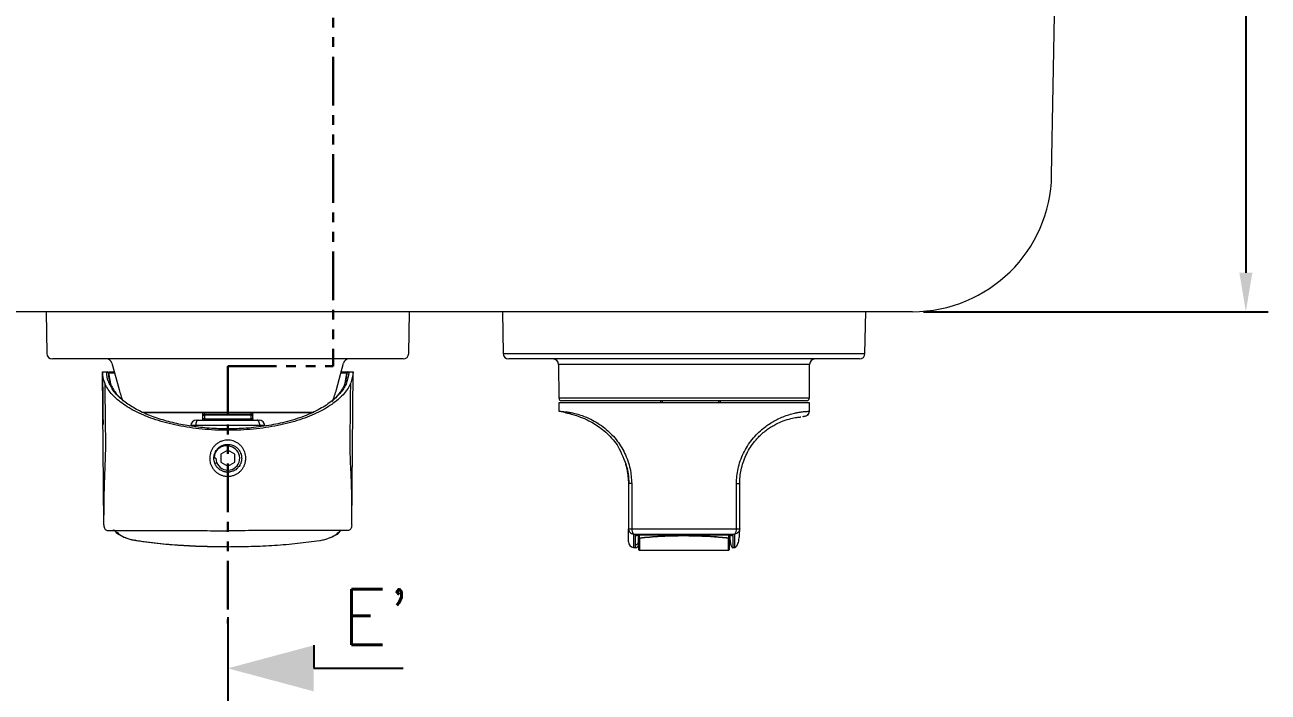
# Model space of a CAD drawing. Extents: x 14808 to 20058, y -13198 to -11680.
# Drawn here: x 15951.9 to 16063.6, y -11948.6 to -11888.6 of the extents above; entities that cross this region are included whole.
import ezdxf

# ---------------------------------------------------------------- set-up
doc = ezdxf.new("R2010")
doc.units = 0
doc.header["$LTSCALE"] = 7
doc.header["$MEASUREMENT"] = 0
doc.linetypes.add('PHANTOM', pattern=[2.5, 1.25, -0.25, 0.25, -0.25, 0.25, -0.25])
doc.layers.get('0').update_dxf_attribs({"color": 2, "linetype": 'CONTINUOUS'})
for name, color, linetype in [('D', 2, 'CONTINUOUS'), ('DWG', 7, 'CONTINUOUS'), ('TXT', 4, 'CONTINUOUS')]:
    doc.layers.add(name, color=color, linetype=linetype)
doc.styles.add('GHS', font='romans', dxfattribs={"bigfont": 'ghs'})

msp = doc.modelspace()

# ---------------------------------------------------------------- linework, layer by layer
at = {"color": 1, "linetype": 'PHANTOM', "lineweight": 30, "ltscale": 0.5}
for p, q in [((15979.65, -11830.22), (15979.65, -11919.28)), ((15970.17, -11919.28), (15979.65, -11919.28)), ((15970.17, -11919.28), (15970.17, -11942.4))]:
    msp.add_line(p, q, dxfattribs=at)
at = {"color": 7, "linetype": 'Continuous', "lineweight": 15}
for p, q in [((16044.19, -11902.09), (16044.75, -11869.99)), ((16031.34, -11914.38), (15949.76, -11914.38)), ((15953.84, -11914.38), (15953.91, -11918.13)), ((15986.42, -11918.13), (15986.49, -11914.38)), ((15994.84, -11914.38), (15994.91, -11918.13)), ((16027.42, -11918.13), (16027.49, -11914.38)), ((16031.69, -11914.38), (16031.34, -11914.38)), ((15985.92, -11918.63), (15954.41, -11918.63)), ((15994.91, -11918.13), (16027.42, -11918.13)), ((16026.92, -11918.63), (15995.41, -11918.63)), ((15958.92, -11919.8), (15959.29, -11919.8)), ((15959.04, -11933.54), (15958.92, -11919.8)), ((15959.29, -11919.8), (15959.29, -11919.8)), ((15959.49, -11919.92), (15959.44, -11919.92)), ((15959.7, -11921.01), (15959.49, -11919.92)), ((15959.76, -11919), (15960.4, -11921.38)), ((15979.93, -11921.38), (15980.57, -11919)), ((15980.84, -11919.92), (15980.64, -11920.98)), ((15980.89, -11919.92), (15980.84, -11919.92)), ((15981.04, -11919.8), (15981.04, -11919.8)), ((15981.04, -11919.8), (15981.42, -11919.8)), ((15981.3, -11933.54), (15981.42, -11919.8)), ((15999.89, -11919.12), (15999.91, -11922.13)), ((16022.44, -11919.12), (15999.89, -11919.12)), ((16022.42, -11922.13), (16022.44, -11919.12)), ((15959.66, -11921.06), (15959.61, -11920.82)), ((15980.67, -11921.07), (15980.71, -11920.83)), ((15999.91, -11922.13), (16022.42, -11922.13)), ((15962.41, -11923.4), (15970.17, -11923.4)), ((15970.17, -11923.4), (15977.89, -11923.4)), ((15999.92, -11922.58), (15999.92, -11923.33)), ((16022.42, -11922.58), (15999.92, -11922.58)), ((16022.17, -11922.38), (16000.16, -11922.38)), ((16009.07, -11922.58), (16009.07, -11922.38)), ((16009.22, -11922.58), (16009.22, -11922.38)), ((16014.27, -11922.38), (16014.27, -11922.58)), ((16014.42, -11922.38), (16014.42, -11922.58)), ((16022.42, -11923.33), (16022.42, -11922.58)), ((15977.73, -11923.48), (15962.58, -11923.48)), ((15967.34, -11924.13), (15967.52, -11924.13)), ((15967.52, -11924.13), (15972.82, -11924.13)), ((15967.92, -11923.69), (15967.92, -11923.48)), ((15967.92, -11923.98), (15967.92, -11923.69)), ((15967.92, -11924.13), (15967.92, -11923.98)), ((15968.07, -11923.48), (15968.07, -11923.6)), ((15968.07, -11923.6), (15968.07, -11923.63)), ((15968.07, -11923.6), (15972.27, -11923.6)), ((15968.07, -11923.63), (15968.07, -11923.67)), ((15972.27, -11923.67), (15968.07, -11923.67)), ((15968.07, -11923.67), (15968.07, -11924.03)), ((15972.27, -11924.03), (15968.07, -11924.03)), ((15972.27, -11923.63), (15972.27, -11923.6)), ((15972.27, -11923.67), (15972.27, -11923.63)), ((15972.27, -11924.03), (15972.27, -11923.67)), ((15972.42, -11923.69), (15972.42, -11923.48)), ((15972.42, -11923.98), (15972.42, -11923.69)), ((15972.42, -11924.13), (15972.42, -11923.98)), ((15972.82, -11924.13), (15972.99, -11924.13)), ((15967.29, -11924.6), (15966.84, -11924.6)), ((15973.04, -11924.6), (15967.29, -11924.6)), ((15967.29, -11924.72), (15967.29, -11924.6)), ((15973.49, -11924.6), (15973.04, -11924.6)), ((15973.04, -11924.71), (15973.04, -11924.6)), ((15969.09, -11927.55), (15968.94, -11927.55)), ((15970.17, -11926.83), (15969.54, -11927.19)), ((15969.54, -11927.19), (15969.54, -11927.91)), ((15970.79, -11927.19), (15970.17, -11926.83)), ((15970.79, -11927.91), (15970.79, -11927.19)), ((15969.54, -11927.91), (15970.17, -11928.27)), ((15970.17, -11928.27), (15970.79, -11927.91)), ((16006.17, -11929.82), (16006.17, -11933.89)), ((16006.46, -11929.82), (16006.46, -11933.89)), ((16015.87, -11933.89), (16015.87, -11929.82)), ((16016.17, -11933.89), (16016.17, -11929.82)), ((16006.46, -11933.89), (16015.87, -11933.89)), ((16006.61, -11934.37), (16015.72, -11934.37)), ((16006.79, -11935.31), (16006.79, -11934.51)), ((16007.07, -11935.07), (16007.07, -11934.44)), ((16007.1, -11934.43), (16007.13, -11934.44)), ((16007.1, -11934.43), (16015.23, -11934.43)), ((16007.11, -11934.7), (16007.11, -11934.43)), ((16007.12, -11934.44), (16015.2, -11934.44)), ((16007.14, -11934.44), (16007.14, -11934.7)), ((16015.19, -11934.7), (16015.19, -11934.44)), ((16015.2, -11934.44), (16015.21, -11934.43)), ((16015.21, -11934.42), (16015.21, -11934.7)), ((16015.22, -11934.62), (16015.22, -11934.47)), ((15960.89, -11934.65), (15961.02, -11934.7)), ((16006.17, -11935.07), (16006.17, -11935.07)), ((16006.61, -11935.56), (16006.61, -11935.57)), ((16006.79, -11935.59), (16006.79, -11935.31)), ((16007.07, -11935.34), (16007.07, -11935.07)), ((16007.14, -11934.7), (16007.11, -11934.7)), ((16007.11, -11935.77), (16007.11, -11934.7)), ((16007.16, -11934.75), (16007.16, -11935.82)), ((16015.16, -11935.82), (16015.16, -11934.75)), ((16015.21, -11934.7), (16015.19, -11934.7)), ((16015.21, -11934.7), (16015.21, -11935.77)), ((16015.22, -11934.62), (16015.27, -11934.62)), ((16007.16, -11935.82), (16015.16, -11935.82))]:
    msp.add_line(p, q, dxfattribs=at)
at = {"color": 8, "linetype": 'Continuous', "lineweight": 15}
msp.add_line((15972.27, -11923.6), (15972.27, -11923.48), dxfattribs=at)
at = {"color": 7, "linetype": 'Continuous', "lineweight": 15, "flags": 128}
for points in [[(15967.52, -11924.13), (15967.47, -11924.14), (15967.43, -11924.16), (15967.39, -11924.21), (15967.36, -11924.26), (15967.33, -11924.33), (15967.31, -11924.42), (15967.3, -11924.51), (15967.29, -11924.6)], [(15973.04, -11924.6), (15973.04, -11924.51), (15973.02, -11924.42), (15973, -11924.33), (15972.97, -11924.26), (15972.94, -11924.21), (15972.9, -11924.16), (15972.86, -11924.14), (15972.82, -11924.13)], [(16006.17, -11933.89), (16006.17, -11933.89), (16006.17, -11933.89), (16006.18, -11933.89), (16006.19, -11933.89), (16006.2, -11933.89), (16006.21, -11933.89), (16006.23, -11933.89), (16006.24, -11933.89)], [(16007.1, -11934.43), (16007.12, -11934.44), (16007.12, -11934.44)]]:
    msp.add_lwpolyline(points, dxfattribs=at)
at = {"color": 7, "linetype": 'Continuous', "lineweight": 15}
for centre, radius, start, end in [((15954.41, -11918.13), 0.5, 181, 270), ((15959.28, -11919.13), 0.5, 15, 90), ((15981.05, -11919.13), 0.5, 90, 165), ((15985.92, -11918.13), 0.5, 270, 359), ((15995.41, -11918.13), 0.5, 181, 270), ((15999.39, -11919.13), 0.5, 0.5, 90), ((16022.94, -11919.13), 0.5, 90, 179.5), ((16026.92, -11918.13), 0.5, 270, 359), ((15959.34, -11919.95), 0.15, 11.0571, 89.9984), ((15977.98, -11919.85), 2.91, 311.5675, 358.4635), ((15980.99, -11919.95), 0.15, 90.0016, 168.9429), ((15970.06, -11918.79), 10, 195, 201.3234), ((15970.27, -11918.79), 10, 338.4646, 345), ((16000.16, -11922.13), 0.25, 180.5, 270), ((16022.17, -11922.13), 0.25, 270, 359.5), ((15967.34, -11924.63), 0.5, 90, 177), ((15972.99, -11924.63), 0.5, 3, 90), ((15970.17, -11927.55), 1.07, 180, 61.3481), ((15970.17, -11927.55), 1.2, 199.3058, 203.4345), ((16007.08, -11933.95), 0.623, 173.7499, 221.7442), ((16015.26, -11933.95), 0.623, 318.256, 6.2501), ((16006.67, -11935.07), 0.5, 180, 263.6987), ((16006.67, -11935.07), 0.5, 180.0032, 263.7031), ((16011.17, -11894.32), 41.5, 263.6987, 263.9466), ((16006.82, -11935.07), 0.249, 263.7853, 359.7809), ((16006.82, -11935.34), 0.25, 263.9466, 0), ((16007.16, -11934.7), 0.0494, 180.7608, 270.7411), ((16007.21, -11934.7), 0.0633, 178.5836, 228.1131), ((16015.12, -11934.7), 0.0633, 311.8869, 1.4164), ((16015.17, -11934.7), 0.0494, 269.2589, 359.2392), ((16011.17, -11894.32), 41.5, 276.057, 276.3024), ((16007.16, -11935.77), 0.05, 180, 270), ((16015.16, -11935.77), 0.05, 270, 0)]:
    msp.add_arc(centre, radius, start, end, dxfattribs=at)
msp.add_ellipse((16031.69, -11901.88), major_axis=(9.6, 8.01), ratio=0.999886, start_param=4.017277, end_param=5.570621, dxfattribs=at)
for points, knots in [([(15958.92, -11919.8), (15958.92, -11920.6), (15958.94, -11922.23), (15958.95, -11923.74), (15958.96, -11924.51)], [0, 0, 0, 0, 0.486786, 1, 1, 1, 1]), ([(15981.42, -11919.8), (15981.38, -11920.13), (15981.3, -11920.78), (15980.69, -11921.74), (15979.71, -11922.63), (15978.37, -11923.44), (15976.68, -11924.12), (15974.7, -11924.64), (15972.49, -11924.97), (15970.17, -11925.08), (15967.84, -11924.97), (15965.64, -11924.64), (15963.65, -11924.12), (15961.96, -11923.44), (15960.62, -11922.63), (15959.64, -11921.74), (15959.03, -11920.78), (15958.95, -11920.13), (15958.92, -11919.8)], [0, 0, 0, 0, 0.062525, 0.125048, 0.187566, 0.250075, 0.312572, 0.375057, 0.437532, 0.5, 0.562468, 0.624943, 0.687428, 0.749925, 0.812434, 0.874952, 0.937475, 1, 1, 1, 1]), ([(15959.44, -11919.92), (15959.44, -11919.91), (15959.43, -11919.9), (15959.42, -11919.87), (15959.39, -11919.83), (15959.34, -11919.81), (15959.31, -11919.8), (15959.29, -11919.8)], [0, 0, 0, 0, 0.116728, 0.269822, 0.51486, 0.757385, 1, 1, 1, 1]), ([(15959.51, -11920.79), (15959.49, -11920.75), (15959.31, -11920.43), (15959.3, -11920.09), (15959.29, -11919.8)], [0, 0, 0, 0, 0.129472, 1, 1, 1, 1]), ([(15959.44, -11919.92), (15959.44, -11919.92), (15959.44, -11919.93), (15959.44, -11919.93), (15959.44, -11919.93)], [0, 0, 0, 0, 0.827643, 1, 1, 1, 1]), ([(15959.44, -11919.93), (15959.44, -11919.93), (15959.44, -11920.07), (15959.47, -11920.35), (15959.58, -11920.76), (15959.76, -11921.18), (15960.02, -11921.58), (15960.33, -11921.97), (15960.59, -11922.2), (15960.72, -11922.32)], [0, 0, 0, 0, 0.000005, 0.168068, 0.337059, 0.508948, 0.681849, 0.842101, 1, 1, 1, 1]), ([(15959.48, -11919.8), (15959.52, -11919.8), (15959.63, -11919.8), (15959.85, -11919.8), (15959.98, -11919.8)], [0, 0, 0, 0, 0.4041555, 1, 1, 1, 1]), ([(15960.01, -11919.92), (15959.92, -11919.92), (15959.7, -11919.92), (15959.54, -11919.92), (15959.49, -11919.92), (15959.49, -11919.92), (15959.49, -11919.92)], [0, 0, 0, 0, 0.302517, 0.700365, 0.936296, 1, 1, 1, 1]), ([(15980.84, -11919.92), (15980.82, -11919.92), (15980.79, -11919.92), (15980.58, -11919.92), (15980.39, -11919.92), (15980.32, -11919.92)], [0, 0, 0, 0, 0.397329, 0.794623, 1, 1, 1, 1]), ([(15980.35, -11919.8), (15980.45, -11919.8), (15980.68, -11919.8), (15980.87, -11919.8), (15980.91, -11919.8), (15980.91, -11919.8)], [0, 0, 0, 0, 0.355513, 0.887607, 1, 1, 1, 1]), ([(15980.89, -11919.92), (15980.89, -11919.91), (15980.9, -11919.9), (15980.91, -11919.87), (15980.94, -11919.83), (15980.99, -11919.81), (15981.02, -11919.8), (15981.04, -11919.8)], [0, 0, 0, 0, 0.116735, 0.2698192, 0.5148581, 0.7573841, 1, 1, 1, 1]), ([(15980.89, -11919.93), (15980.89, -11919.93), (15980.89, -11919.93), (15980.89, -11919.92), (15980.89, -11919.92)], [0, 0, 0, 0, 0.8280796, 1, 1, 1, 1]), ([(15981.04, -11919.8), (15981.04, -11919.85), (15981.04, -11920.02), (15980.98, -11920.19), (15980.95, -11920.32)], [0, 0, 0, 0, 0.261722, 1, 1, 1, 1]), ([(15959.12, -11920.79), (15959.12, -11921.47), (15959.14, -11922.7), (15959.15, -11924.34), (15959.17, -11925.58), (15959.18, -11926.65), (15959.14, -11927.75), (15959.09, -11929.1), (15959.03, -11930.77), (15959.03, -11932), (15959.03, -11932.68)], [0, 0, 0, 0, 0.16673, 0.300323, 0.400199, 0.472348, 0.559604, 0.673673, 0.818781, 1, 1, 1, 1]), ([(15980.95, -11920.32), (15980.92, -11920.48), (15980.84, -11920.92), (15980.38, -11921.62), (15979.58, -11922.41), (15978.48, -11923.14), (15977.05, -11923.8), (15975.41, -11924.31), (15973.63, -11924.67), (15971.89, -11924.87), (15970.16, -11924.93), (15968.51, -11924.87), (15966.9, -11924.7), (15965.37, -11924.41), (15963.94, -11924.02), (15962.65, -11923.52), (15961.51, -11922.93), (15960.57, -11922.25), (15959.86, -11921.53), (15959.62, -11921.02), (15959.51, -11920.79)], [0, 0, 0, 0, 0.033408, 0.096414, 0.157985, 0.22118, 0.285131, 0.351434, 0.408227, 0.466979, 0.517101, 0.56746, 0.61927, 0.669906, 0.721862, 0.775498, 0.830479, 0.888466, 0.947798, 1, 1, 1, 1]), ([(15981.31, -11931.82), (15981.31, -11931.24), (15981.3, -11930.18), (15981.24, -11928.72), (15981.18, -11927.53), (15981.15, -11926.5), (15981.17, -11925.46), (15981.18, -11924.21), (15981.2, -11922.62), (15981.21, -11921.44), (15981.21, -11920.79)], [0, 0, 0, 0, 0.172768, 0.311022, 0.419954, 0.504478, 0.583254, 0.691494, 0.830591, 1, 1, 1, 1]), ([(15999.92, -11923.33), (15999.92, -11923.33), (15999.93, -11923.33), (16000.01, -11923.33), (16000.08, -11923.33), (16000.12, -11923.34)], [0, 0, 0, 0, 0.382822, 0.722338, 1, 1, 1, 1]), ([(16000.1, -11923.32), (16000.23, -11923.36), (16000.49, -11923.45), (16001.23, -11923.63), (16002.18, -11923.95), (16003.28, -11924.51), (16004.4, -11925.41), (16005.3, -11926.47), (16005.62, -11927.31), (16005.74, -11927.62)], [0, 0, 0, 0, 0.154992, 0.309412, 0.462642, 0.614053, 0.763172, 0.910055, 1, 1, 1, 1]), ([(16000.12, -11923.34), (16000.12, -11923.34), (16000.15, -11923.34), (16000.26, -11923.35), (16000.48, -11923.37), (16000.82, -11923.41), (16001.24, -11923.49), (16001.72, -11923.62), (16002.25, -11923.8), (16002.81, -11924.05), (16003.41, -11924.38), (16004.19, -11924.94), (16005.07, -11925.8), (16005.74, -11926.85), (16006.12, -11927.77), (16006.39, -11928.68), (16006.43, -11929.37), (16006.46, -11929.82)], [0, 0, 0, 0, 0.002798, 0.040954, 0.107282, 0.173939, 0.241035, 0.314596, 0.378871, 0.437104, 0.508033, 0.575311, 0.688711, 0.797543, 0.851324, 0.904961, 1, 1, 1, 1]), ([(16015.87, -11929.82), (16015.88, -11929.6), (16015.9, -11929.16), (16016.05, -11928.22), (16016.45, -11927.06), (16017.12, -11926.02), (16017.76, -11925.31), (16018.25, -11924.88), (16018.71, -11924.54), (16019.13, -11924.26), (16019.6, -11924.02), (16020.09, -11923.8), (16020.61, -11923.62), (16021.06, -11923.5), (16021.42, -11923.43), (16021.69, -11923.39), (16021.92, -11923.36), (16022.14, -11923.34), (16022.36, -11923.33), (16022.4, -11923.33), (16022.42, -11923.33)], [0, 0, 0, 0, 0.041058, 0.082137, 0.175431, 0.270306, 0.319239, 0.369333, 0.408068, 0.448079, 0.489627, 0.540481, 0.59652, 0.65974, 0.703072, 0.750206, 0.789626, 0.833451, 0.905358, 1, 1, 1, 1]), ([(16021.83, -11923.8), (16021.88, -11923.79), (16022.02, -11923.77), (16022.17, -11923.73), (16022.3, -11923.64), (16022.4, -11923.5), (16022.41, -11923.38), (16022.42, -11923.33)], [0, 0, 0, 0, 0.200078, 0.562835, 0.784229, 0.913735, 1, 1, 1, 1]), ([(16022.28, -11923.67), (16022.32, -11923.62), (16022.4, -11923.51), (16022.41, -11923.38), (16022.42, -11923.32)], [0, 0, 0, 0, 0.5192218, 1, 1, 1, 1]), ([(15967.92, -11923.69), (15967.92, -11923.68), (15967.92, -11923.67), (15967.93, -11923.64), (15967.95, -11923.63), (15967.96, -11923.62)], [0, 0, 0, 0, 0.310512, 0.580947, 1, 1, 1, 1]), ([(15967.96, -11923.67), (15967.95, -11923.68), (15967.93, -11923.68), (15967.92, -11923.68), (15967.92, -11923.69), (15967.92, -11923.69)], [0, 0, 0, 0, 0.419053, 0.689488, 1, 1, 1, 1]), ([(15967.92, -11923.98), (15967.92, -11923.98), (15967.92, -11923.99), (15967.93, -11924), (15967.95, -11924.01), (15967.96, -11924.01)], [0, 0, 0, 0, 0.312371, 0.583362, 1, 1, 1, 1]), ([(15967.96, -11924.08), (15967.95, -11924.07), (15967.93, -11924.05), (15967.92, -11924.01), (15967.92, -11923.99), (15967.92, -11923.98)], [0, 0, 0, 0, 0.416638, 0.687629, 1, 1, 1, 1]), ([(15967.96, -11923.62), (15967.97, -11923.62), (15967.98, -11923.61), (15968.02, -11923.6), (15968.05, -11923.6), (15968.07, -11923.6)], [0, 0, 0, 0, 0.2613599, 0.5154269, 1, 1, 1, 1]), ([(15967.96, -11923.67), (15967.97, -11923.67), (15967.98, -11923.67), (15968.02, -11923.67), (15968.05, -11923.67), (15968.07, -11923.67)], [0, 0, 0, 0, 0.26136, 0.515427, 1, 1, 1, 1]), ([(15968.07, -11924.03), (15968.06, -11924.03), (15968.04, -11924.03), (15968.01, -11924.02), (15967.98, -11924.02), (15967.97, -11924.01), (15967.96, -11924.01)], [0, 0, 0, 0, 0.237549, 0.482826, 0.736712, 1, 1, 1, 1]), ([(15972.27, -11923.6), (15972.28, -11923.6), (15972.31, -11923.6), (15972.35, -11923.61), (15972.36, -11923.62), (15972.37, -11923.62)], [0, 0, 0, 0, 0.484573, 0.73864, 1, 1, 1, 1]), ([(15972.27, -11923.67), (15972.28, -11923.67), (15972.31, -11923.67), (15972.35, -11923.67), (15972.36, -11923.67), (15972.37, -11923.67)], [0, 0, 0, 0, 0.484573, 0.73864, 1, 1, 1, 1]), ([(15972.37, -11924.01), (15972.36, -11924.01), (15972.35, -11924.02), (15972.32, -11924.02), (15972.29, -11924.03), (15972.27, -11924.03), (15972.27, -11924.03)], [0, 0, 0, 0, 0.263288, 0.517174, 0.762451, 1, 1, 1, 1]), ([(15972.37, -11923.62), (15972.38, -11923.63), (15972.4, -11923.64), (15972.41, -11923.67), (15972.41, -11923.68), (15972.42, -11923.69)], [0, 0, 0, 0, 0.419053, 0.689488, 1, 1, 1, 1]), ([(15972.42, -11923.69), (15972.41, -11923.69), (15972.41, -11923.68), (15972.4, -11923.68), (15972.38, -11923.68), (15972.37, -11923.67)], [0, 0, 0, 0, 0.3105124, 0.580947, 1, 1, 1, 1]), ([(15972.37, -11924.01), (15972.38, -11924.01), (15972.4, -11924), (15972.41, -11923.99), (15972.41, -11923.98), (15972.42, -11923.98)], [0, 0, 0, 0, 0.416638, 0.687629, 1, 1, 1, 1]), ([(15972.42, -11923.98), (15972.41, -11923.99), (15972.41, -11924.01), (15972.4, -11924.05), (15972.38, -11924.07), (15972.37, -11924.08)], [0, 0, 0, 0, 0.312371, 0.583362, 1, 1, 1, 1]), ([(16016.17, -11929.82), (16016.17, -11929.62), (16016.18, -11929.21), (16016.29, -11928.57), (16016.46, -11927.93), (16016.8, -11927.07), (16017.24, -11926.35), (16017.71, -11925.8), (16017.99, -11925.5), (16018.31, -11925.22), (16018.66, -11924.94), (16019.04, -11924.7), (16019.52, -11924.42), (16020.13, -11924.16), (16020.78, -11923.97), (16021.28, -11923.88), (16021.6, -11923.85), (16021.65, -11923.84), (16021.66, -11923.84)], [0, 0, 0, 0, 0.048861, 0.097178, 0.153143, 0.207459, 0.323121, 0.360679, 0.397905, 0.434941, 0.481611, 0.528617, 0.576229, 0.668659, 0.778967, 0.888233, 0.989641, 1, 1, 1, 1]), ([(16022.28, -11923.67), (16022.21, -11923.71), (16022.12, -11923.78), (16021.87, -11923.81), (16021.79, -11923.82)], [0, 0, 0, 0, 0.692417, 1, 1, 1, 1]), ([(15970.17, -11929.18), (15970.08, -11929.17), (15969.89, -11929.16), (15969.63, -11929.09), (15969.38, -11928.98), (15969.15, -11928.83), (15968.95, -11928.64), (15968.79, -11928.42), (15968.66, -11928.18), (15968.57, -11927.92), (15968.54, -11927.65), (15968.54, -11927.37), (15968.6, -11927.1), (15968.69, -11926.85), (15968.83, -11926.61), (15969, -11926.4), (15969.21, -11926.23), (15969.45, -11926.08), (15969.71, -11925.98), (15969.97, -11925.93), (15970.25, -11925.92), (15970.52, -11925.96), (15970.78, -11926.04), (15971.02, -11926.16), (15971.24, -11926.32), (15971.43, -11926.52), (15971.59, -11926.75), (15971.7, -11927), (15971.77, -11927.26), (15971.8, -11927.54), (15971.78, -11927.81), (15971.71, -11928.08), (15971.6, -11928.33), (15971.45, -11928.55), (15971.27, -11928.76), (15971.05, -11928.92), (15970.81, -11929.05), (15970.51, -11929.15), (15970.29, -11929.17), (15970.17, -11929.18)], [0, 0, 0, 0, 0.026299, 0.053366, 0.079664, 0.106717, 0.133161, 0.160368, 0.186884, 0.21418, 0.240499, 0.267592, 0.29375, 0.32066, 0.346968, 0.374025, 0.400589, 0.427924, 0.454459, 0.48178, 0.508023, 0.535035, 0.561147, 0.588004, 0.614334, 0.641412, 0.667993, 0.695348, 0.721857, 0.74915, 0.775387, 0.802389, 0.828566, 0.855491, 0.881881, 0.909028, 0.935554, 0.962857, 1, 1, 1, 1]), ([(15971.04, -11926.65), (15971.01, -11926.63), (15970.96, -11926.58), (15970.88, -11926.52), (15970.79, -11926.46), (15970.69, -11926.42), (15970.56, -11926.36), (15970.42, -11926.32), (15970.29, -11926.31), (15970.15, -11926.3), (15970.01, -11926.31), (15969.87, -11926.34), (15969.73, -11926.37), (15969.61, -11926.43), (15969.49, -11926.5), (15969.37, -11926.58), (15969.27, -11926.68), (15969.18, -11926.78), (15969.1, -11926.9), (15969.03, -11927.02), (15968.98, -11927.15), (15968.94, -11927.29), (15968.92, -11927.43), (15968.91, -11927.57), (15968.92, -11927.7), (15968.95, -11927.84), (15968.99, -11927.97), (15969.04, -11928.1), (15969.11, -11928.22), (15969.19, -11928.33), (15969.28, -11928.44), (15969.39, -11928.53), (15969.5, -11928.61), (15969.63, -11928.68), (15969.76, -11928.74), (15969.9, -11928.77), (15970.03, -11928.8), (15970.17, -11928.8), (15970.31, -11928.79), (15970.45, -11928.77), (15970.58, -11928.73), (15970.71, -11928.68), (15970.83, -11928.62), (15970.94, -11928.54), (15971.04, -11928.44), (15971.14, -11928.34), (15971.22, -11928.23), (15971.29, -11928.11), (15971.33, -11928.01), (15971.36, -11927.91), (15971.39, -11927.8), (15971.41, -11927.7), (15971.42, -11927.56), (15971.41, -11927.42), (15971.39, -11927.28), (15971.35, -11927.15), (15971.3, -11927.02), (15971.24, -11926.9), (15971.17, -11926.81), (15971.11, -11926.73), (15971.05, -11926.67), (15971.04, -11926.65)], [0, 0, 0, 0, 0.013166, 0.026422, 0.039966, 0.053609, 0.066775, 0.093558, 0.10721, 0.120291, 0.146902, 0.160463, 0.173495, 0.199996, 0.213495, 0.226629, 0.253338, 0.266946, 0.280137, 0.306975, 0.320657, 0.333709, 0.360267, 0.373805, 0.386731, 0.413014, 0.4264, 0.439462, 0.466012, 0.47953, 0.492854, 0.519952, 0.533759, 0.547095, 0.574238, 0.588082, 0.601113, 0.627634, 0.641157, 0.653957, 0.679986, 0.693244, 0.706172, 0.732448, 0.745823, 0.759075, 0.786019, 0.799743, 0.813116, 0.826584, 0.840353, 0.854229, 0.867385, 0.894159, 0.907811, 0.920749, 0.947062, 0.960467, 0.970257, 0.990018, 1, 1, 1, 1]), ([(15969.3, -11926.72), (15969.28, -11926.74), (15969.17, -11926.84), (15969.02, -11927.08), (15968.95, -11927.35), (15968.94, -11927.51), (15968.94, -11927.55)], [0, 0, 0, 0, 0.107179, 0.488451, 0.868965, 1, 1, 1, 1]), ([(15970.68, -11926.61), (15970.57, -11926.55), (15970.34, -11926.43), (15969.96, -11926.41), (15969.59, -11926.5), (15969.4, -11926.65), (15969.3, -11926.72)], [0, 0, 0, 0, 0.254219, 0.508371, 0.762352, 1, 1, 1, 1]), ([(16005.74, -11927.62), (16005.82, -11927.81), (16006.14, -11928.48), (16006.17, -11929.26), (16006.2, -11929.82)], [0, 0, 0, 0, 0.276913, 1, 1, 1, 1]), ([(16005.75, -11927.65), (16005.79, -11927.74), (16005.91, -11928.04), (16006.1, -11928.76), (16006.14, -11929.41), (16006.17, -11929.82)], [0, 0, 0, 0, 0.132107, 0.447801, 1, 1, 1, 1]), ([(16006.46, -11929.82), (16006.42, -11929.82), (16006.33, -11929.82), (16006.24, -11929.82), (16006.18, -11929.82), (16006.17, -11929.82), (16006.17, -11929.82)], [0, 0, 0, 0, 0.244871, 0.500009, 0.755142, 1, 1, 1, 1]), ([(16015.87, -11929.82), (16015.92, -11929.82), (16016, -11929.82), (16016.1, -11929.82), (16016.15, -11929.82), (16016.16, -11929.82), (16016.17, -11929.82)], [0, 0, 0, 0, 0.255861, 0.514746, 0.765804, 1, 1, 1, 1]), ([(15959.04, -11933.54), (15959.04, -11933.61), (15959.04, -11933.74), (15959.1, -11933.89), (15959.21, -11934), (15959.29, -11934.03), (15959.33, -11934.04)], [0, 0, 0, 0, 0.318621, 0.59279, 0.790291, 1, 1, 1, 1]), ([(15959.33, -11934.04), (15959.38, -11934.04), (15959.48, -11934.04), (15960.29, -11934.04), (15961.53, -11934.05), (15963.23, -11934.05), (15965.3, -11934.05), (15967.67, -11934.06), (15969.33, -11934.06), (15970.17, -11934.06)], [0, 0, 0, 0, 0.140013, 0.280029, 0.420043, 0.560055, 0.706709, 0.853366, 1, 1, 1, 1]), ([(15960.12, -11934.12), (15960.08, -11934.09), (15959.98, -11934), (15959.9, -11934.03), (15959.85, -11934.04)], [0, 0, 0, 0, 0.3769274, 1, 1, 1, 1]), ([(15960.03, -11934.06), (15960.09, -11934.16), (15960.17, -11934.28), (15960.52, -11934.46), (15960.59, -11934.49)], [0, 0, 0, 0, 0.81795, 1, 1, 1, 1]), ([(15960.22, -11934.2), (15960.26, -11934.24), (15960.32, -11934.33), (15960.6, -11934.52), (15960.98, -11934.7), (15961.43, -11934.85), (15961.74, -11934.91), (15961.9, -11934.94)], [0, 0, 0, 0, 0.250326, 0.500562, 0.75047, 0.875465, 1, 1, 1, 1]), ([(15960.71, -11934.56), (15960.76, -11934.59), (15960.8, -11934.62), (15960.89, -11934.65), (15960.89, -11934.65)], [0, 0, 0, 0, 0.974194, 1, 1, 1, 1]), ([(15981, -11934.04), (15980.95, -11934.04), (15980.85, -11934.04), (15980.04, -11934.04), (15978.8, -11934.05), (15977.1, -11934.05), (15975.03, -11934.05), (15972.66, -11934.06), (15971, -11934.06), (15970.17, -11934.06)], [0, 0, 0, 0, 0.140013, 0.280029, 0.420043, 0.560055, 0.706709, 0.853366, 1, 1, 1, 1]), ([(15978.43, -11934.94), (15978.59, -11934.91), (15978.91, -11934.85), (15979.35, -11934.7), (15979.73, -11934.52), (15980.01, -11934.33), (15980.08, -11934.24), (15980.11, -11934.2)], [0, 0, 0, 0, 0.124535, 0.24953, 0.499438, 0.749674, 1, 1, 1, 1]), ([(15979.34, -11934.68), (15979.38, -11934.67), (15979.51, -11934.63), (15979.57, -11934.59), (15979.62, -11934.56)], [0, 0, 0, 0, 0.25915, 1, 1, 1, 1]), ([(15979.62, -11934.56), (15979.73, -11934.5), (15980.14, -11934.3), (15980.23, -11934.16), (15980.3, -11934.06)], [0, 0, 0, 0, 0.273051, 1, 1, 1, 1]), ([(15980.21, -11934.12), (15980.25, -11934.09), (15980.36, -11934), (15980.43, -11934.03), (15980.48, -11934.04)], [0, 0, 0, 0, 0.377135, 1, 1, 1, 1]), ([(15981.3, -11933.54), (15981.29, -11933.61), (15981.29, -11933.74), (15981.23, -11933.89), (15981.13, -11934), (15981.04, -11934.03), (15981, -11934.04)], [0, 0, 0, 0, 0.318621, 0.59279, 0.790291, 1, 1, 1, 1]), ([(16006.17, -11933.89), (16006.17, -11933.94), (16006.18, -11934.06), (16006.28, -11934.21), (16006.43, -11934.33), (16006.55, -11934.36), (16006.61, -11934.37)], [0, 0, 0, 0, 0.241473, 0.499996, 0.745672, 1, 1, 1, 1]), ([(16006.17, -11935.07), (16006.17, -11935.05), (16006.17, -11935), (16006.17, -11934.78), (16006.17, -11934.44), (16006.17, -11934.07), (16006.17, -11933.89)], [0, 0, 0, 0, 0.229295, 0.458557, 0.729296, 1, 1, 1, 1]), ([(16006.24, -11933.89), (16006.27, -11933.89), (16006.33, -11933.89), (16006.41, -11933.89), (16006.46, -11933.89)], [0, 0, 0, 0, 0.4999998, 1, 1, 1, 1]), ([(16006.61, -11934.37), (16006.61, -11934.69), (16006.61, -11935.35), (16006.61, -11935.49), (16006.61, -11935.56)], [0, 0, 0, 0, 0.494031, 1, 1, 1, 1]), ([(16006.79, -11934.51), (16006.79, -11934.49), (16006.8, -11934.47), (16006.87, -11934.45), (16006.97, -11934.43), (16007.06, -11934.43), (16007.1, -11934.43)], [0, 0, 0, 0, 0.257037, 0.508526, 0.755543, 1, 1, 1, 1]), ([(16006.79, -11934.51), (16006.81, -11934.51), (16006.84, -11934.51), (16006.89, -11934.5), (16006.94, -11934.48), (16006.98, -11934.45), (16006.99, -11934.44), (16006.99, -11934.43)], [0, 0, 0, 0, 0.218814, 0.450885, 0.691907, 0.93641, 1, 1, 1, 1]), ([(16007.14, -11934.7), (16007.77, -11934.64), (16008.88, -11934.54), (16010.59, -11934.48), (16012.16, -11934.49), (16013.73, -11934.56), (16014.69, -11934.65), (16015.19, -11934.7)], [0, 0, 0, 0, 0.242727, 0.429461, 0.621666, 0.808156, 1, 1, 1, 1]), ([(16015.16, -11934.75), (16014.69, -11934.7), (16013.73, -11934.61), (16012.19, -11934.54), (16010.61, -11934.53), (16008.9, -11934.58), (16007.79, -11934.69), (16007.16, -11934.75)], [0, 0, 0, 0, 0.186513, 0.378345, 0.565051, 0.757256, 1, 1, 1, 1]), ([(16015.23, -11934.43), (16015.27, -11934.43), (16015.36, -11934.43), (16015.46, -11934.45), (16015.53, -11934.47), (16015.54, -11934.49), (16015.54, -11934.51)], [0, 0, 0, 0, 0.244636, 0.491428, 0.742846, 1, 1, 1, 1]), ([(16015.27, -11934.42), (16015.27, -11934.51), (16015.27, -11934.62), (16015.27, -11934.6), (16015.27, -11934.59)], [0, 0, 0, 0, 0.697426, 1, 1, 1, 1]), ([(16015.27, -11934.44), (16015.27, -11934.57), (16015.28, -11934.91), (16015.34, -11935.28), (16015.44, -11935.54), (16015.5, -11935.57), (16015.53, -11935.58)], [0, 0, 0, 0, 0.194351, 0.476559, 0.759252, 1, 1, 1, 1]), ([(16015.34, -11934.43), (16015.34, -11934.44), (16015.35, -11934.45), (16015.39, -11934.48), (16015.44, -11934.5), (16015.49, -11934.51), (16015.53, -11934.51), (16015.54, -11934.51)], [0, 0, 0, 0, 0.058054, 0.304002, 0.546448, 0.779892, 1, 1, 1, 1]), ([(16015.54, -11934.51), (16015.54, -11934.61), (16015.54, -11934.81), (16015.54, -11935.06), (16015.54, -11935.26), (16015.54, -11935.42), (16015.54, -11935.52), (16015.54, -11935.59), (16015.54, -11935.57), (16015.54, -11935.56)], [0, 0, 0, 0, 0.146915, 0.294894, 0.443938, 0.59405, 0.74523, 0.897482, 1, 1, 1, 1]), ([(16015.72, -11935.57), (16015.78, -11935.54), (16015.89, -11935.49), (16016.05, -11935.14), (16016.15, -11934.61), (16016.16, -11934.13), (16016.17, -11933.89)], [0, 0, 0, 0, 0.250994, 0.501585, 0.751343, 1, 1, 1, 1]), ([(16016.17, -11933.89), (16016.16, -11933.94), (16016.15, -11934.06), (16016.05, -11934.21), (16015.9, -11934.33), (16015.78, -11934.36), (16015.72, -11934.37)], [0, 0, 0, 0, 0.2408762, 0.4932407, 0.7498623, 1, 1, 1, 1]), ([(16015.72, -11935.57), (16015.72, -11935.52), (16015.72, -11935.42), (16015.72, -11934.72), (16015.72, -11934.37)], [0, 0, 0, 0, 0.504504, 1, 1, 1, 1]), ([(16016.09, -11933.89), (16016.11, -11933.89), (16016.16, -11933.89), (16016.16, -11933.89), (16016.17, -11933.89)], [0, 0, 0, 0, 0.5, 1, 1, 1, 1]), ([(15961.28, -11934.79), (15961.36, -11934.81), (15961.52, -11934.86), (15961.72, -11934.9), (15961.82, -11934.92)], [0, 0, 0, 0, 0.488488, 1, 1, 1, 1]), ([(15961.78, -11934.92), (15962.45, -11935.01), (15963.8, -11935.2), (15965.92, -11935.37), (15968.06, -11935.47), (15969.5, -11935.48), (15970.22, -11935.49)], [0, 0, 0, 0, 0.250821, 0.500921, 0.750525, 1, 1, 1, 1]), ([(15961.9, -11934.94), (15961.88, -11934.94), (15961.85, -11934.95), (15961.83, -11934.92), (15961.83, -11934.92)], [0, 0, 0, 0, 0.807841, 1, 1, 1, 1]), ([(15961.9, -11934.94), (15962.56, -11935.03), (15963.88, -11935.21), (15965.95, -11935.38), (15968.05, -11935.48), (15969.46, -11935.49), (15970.17, -11935.5)], [0, 0, 0, 0, 0.25017, 0.500236, 0.750104, 1, 1, 1, 1]), ([(15970.17, -11935.5), (15970.87, -11935.49), (15972.28, -11935.48), (15974.38, -11935.38), (15976.45, -11935.21), (15977.77, -11935.03), (15978.43, -11934.94)], [0, 0, 0, 0, 0.249896, 0.499764, 0.74983, 1, 1, 1, 1]), ([(15978.43, -11934.94), (15978.45, -11934.94), (15978.48, -11934.95), (15978.5, -11934.92), (15978.51, -11934.92)], [0, 0, 0, 0, 0.807841, 1, 1, 1, 1])]:
    msp.add_open_spline(points, degree=3, knots=knots, dxfattribs=at)
for points in [[(15968.07, -11924.03), (15968.07, -11924.03), (15968.07, -11924.05), (15968.07, -11924.06), (15968.07, -11924.08), (15968.07, -11924.09), (15968.07, -11924.1)], [(15972.27, -11924.1), (15972.27, -11924.09), (15972.27, -11924.08), (15972.27, -11924.06), (15972.27, -11924.05), (15972.27, -11924.03), (15972.27, -11924.03)], [(16015.87, -11933.89), (16015.92, -11933.89), (16016, -11933.89), (16016.06, -11933.89), (16016.09, -11933.89)]]:
    msp.add_open_spline(points, degree=3, dxfattribs=at)
at = {"color": 8, "linetype": 'Continuous', "lineweight": 15}
msp.add_open_spline([(15970.17, -11935.5), (15970.17, -11935.5), (15970.17, -11935.51), (15970.17, -11935.49), (15970.17, -11935.48)], degree=3, knots=[0, 0, 0, 0, 0.863732, 1, 1, 1, 1], dxfattribs=at)
at = {"layer": 'D'}
for p, q in [((16061.64, -11857.88), (16061.64, -11910.88)), ((16032.69, -11914.38), (16063.64, -11914.38))]:
    msp.add_line(p, q, dxfattribs=at)
msp.add_solid([(16061.06, -11910.88), (16062.22, -11910.88), (16061.64, -11914.38)], dxfattribs=at)
at = {"layer": 'DWG'}
for p, q in [((15977.89, -11944.36), (15977.89, -11946.43)), ((15977.89, -11946.43), (15985.92, -11946.43))]:
    msp.add_line(p, q, dxfattribs=at)
at = {"layer": 'DWG', "linetype": 'PHANTOM'}
msp.add_solid([(15970.17, -11946.43), (15977.89, -11944.36), (15977.89, -11948.5)], dxfattribs=at)
at = {"layer": 'TXT', "color": 4}
msp.add_lwpolyline([(15970.17, -11941.83), (15970.17, -11952.31)], dxfattribs=at)

# ---------------------------------------------------------------- texts
at = {"layer": 'DWG', "color": 7, "linetype": 'Continuous', "style": 'GHS'}
msp.add_text("E'", height=5, dxfattribs=at).set_placement((15980.42, -11944.32))

doc.saveas('drawing.dxf')
